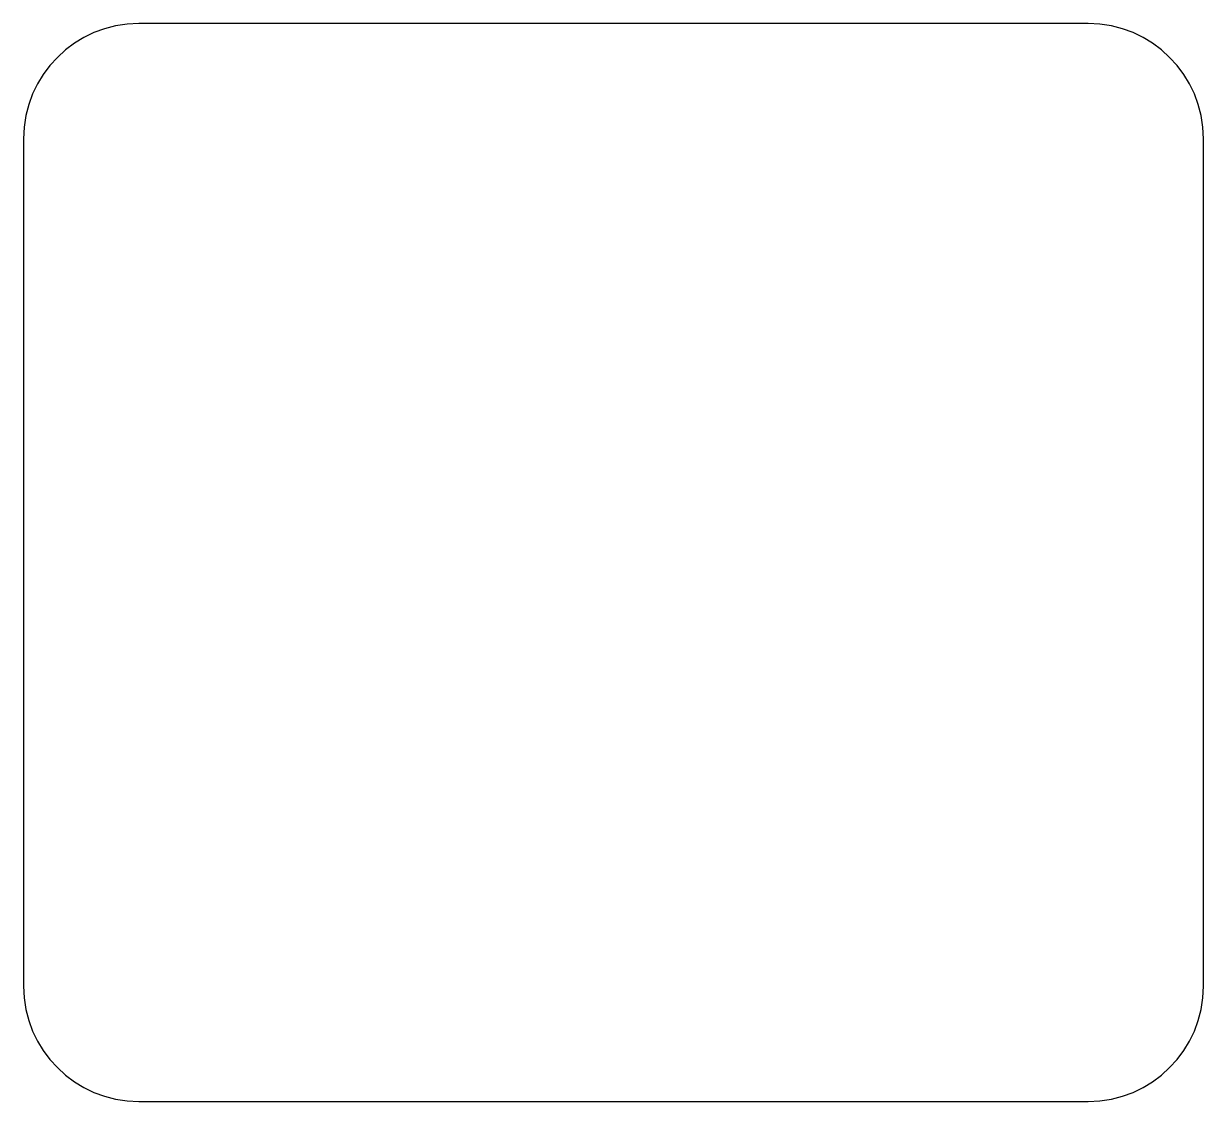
# Model space of a CAD drawing. Extents: x -21.2 to -3.8, y 11.9 to 27.8.
import ezdxf

# ---------------------------------------------------------------- set-up
doc = ezdxf.new("R2010")
doc.units = 0

msp = doc.modelspace()

# ---------------------------------------------------------------- linework, layer by layer
at = {"layer": 'c3-binding'}
for p, q in [((-5.525, 27.825), (-19.525, 27.825)), ((-21.225, 26.125), (-21.225, 13.625)), ((-3.825, 13.625), (-3.825, 26.125)), ((-19.525, 11.925), (-5.525, 11.925))]:
    msp.add_line(p, q, dxfattribs=at)
for centre, start, end in [((-19.525, 26.125), 90, 180), ((-5.525, 26.125), 0, 90), ((-19.525, 13.625), 180, 270), ((-5.525, 13.625), 270, 0)]:
    msp.add_arc(centre, 1.7, start, end, dxfattribs=at)

doc.saveas('drawing.dxf')
